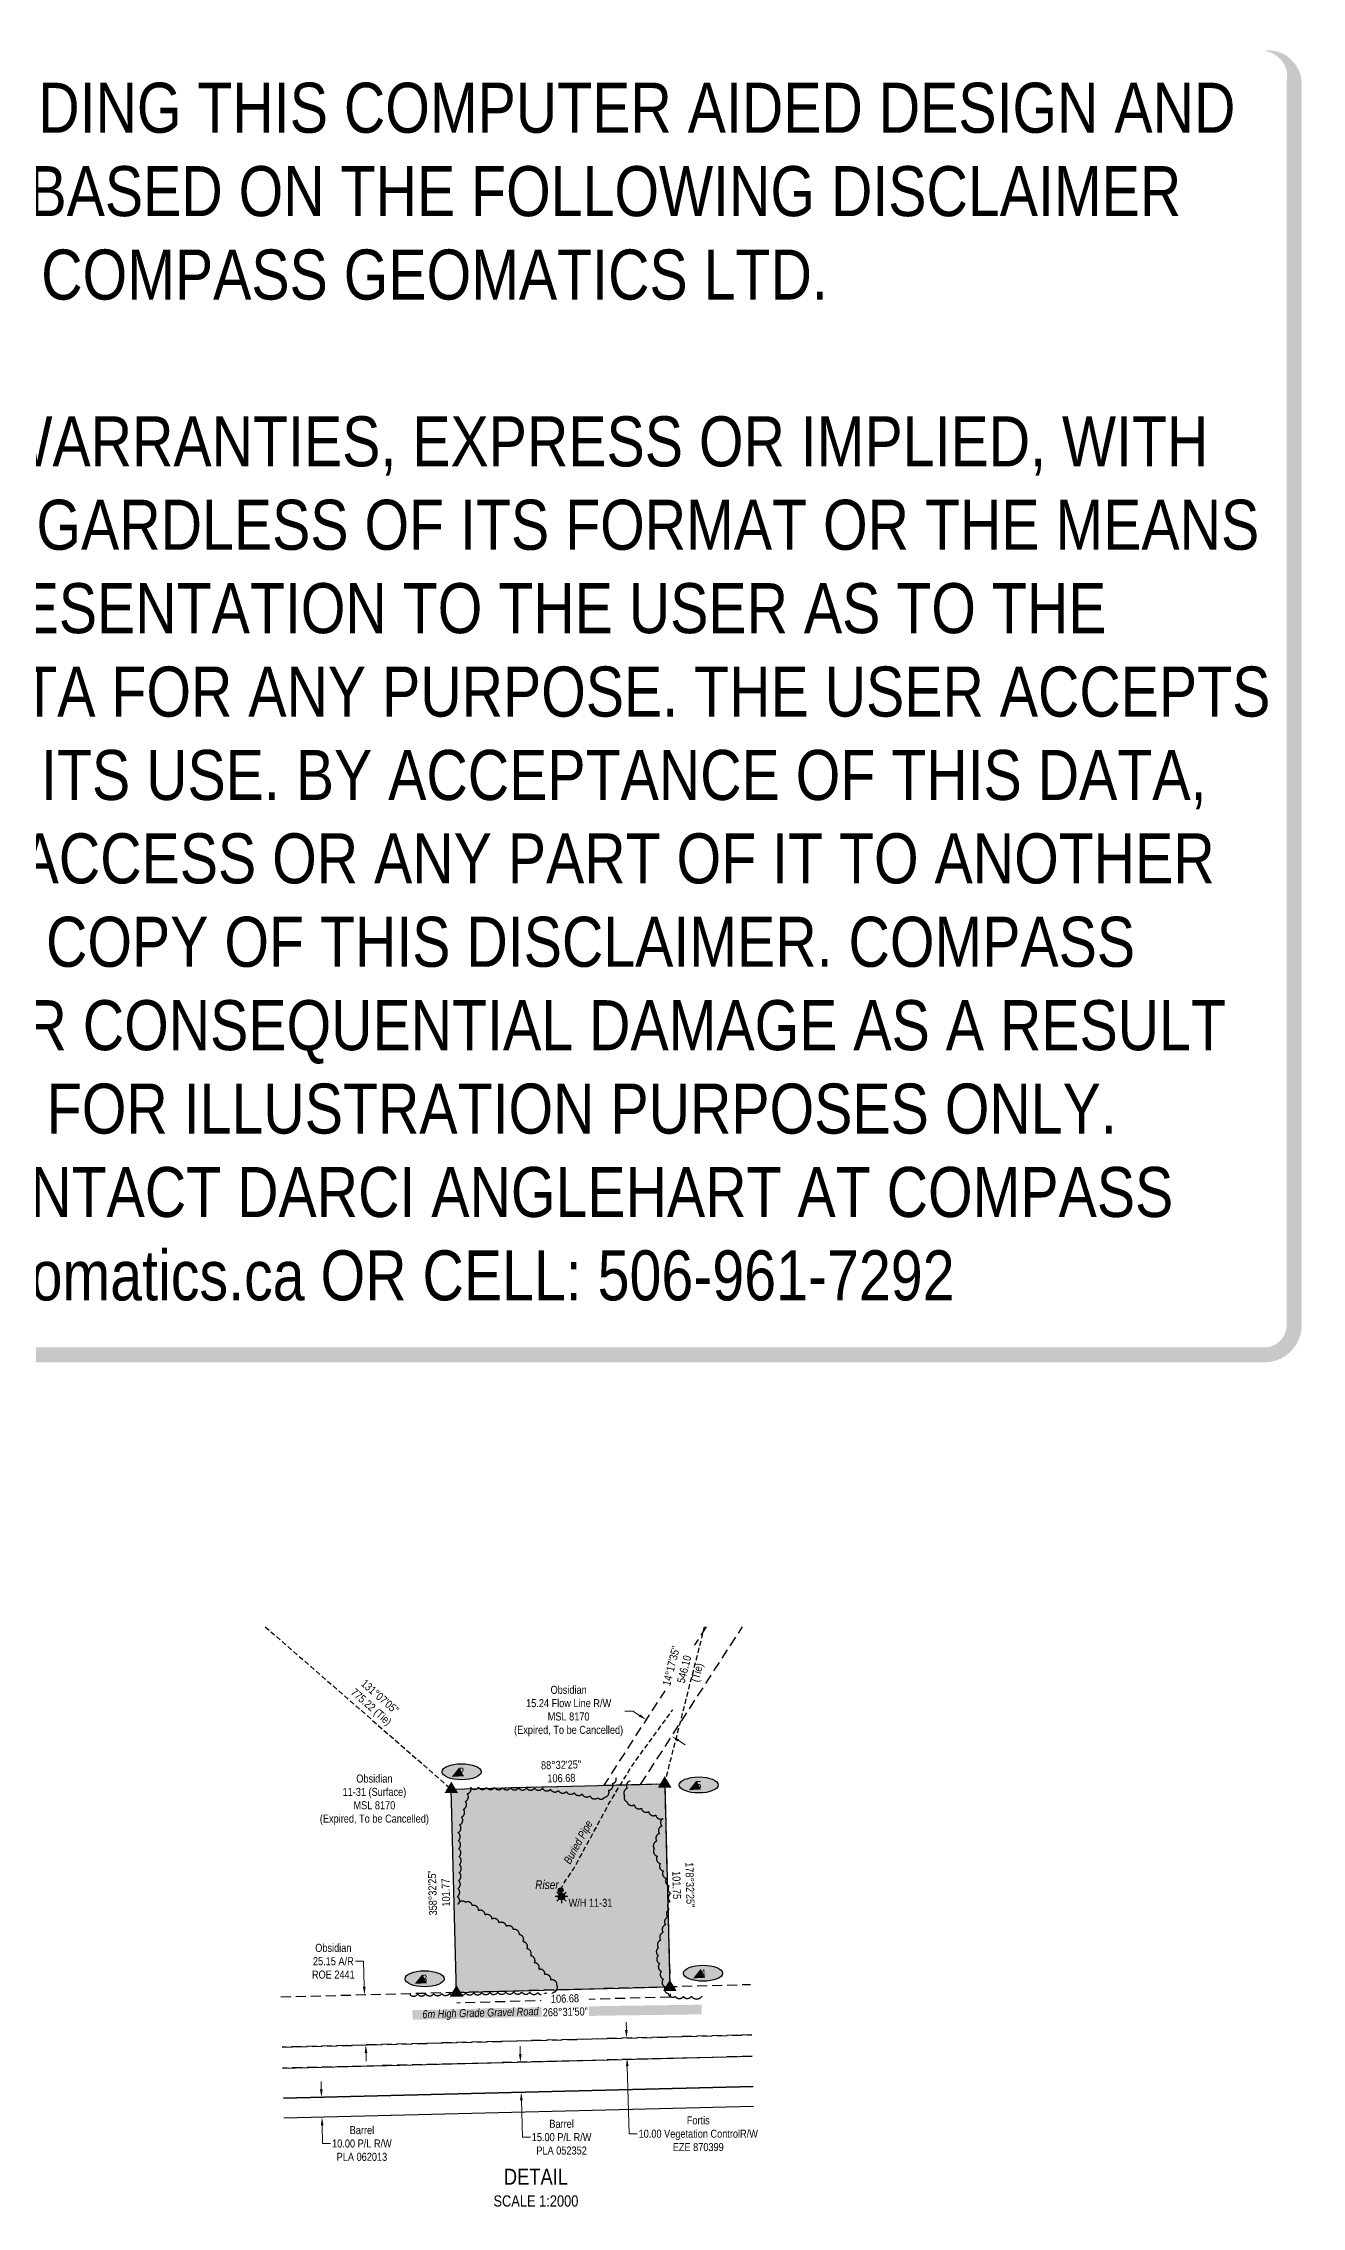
# Model space of a CAD drawing. Extents: x 621087 to 625035, y 5884607 to 5887500.
# Drawn here: x 623463 to 625035, y 5884798 to 5887500 of the extents above; entities that cross this region are included whole.
import ezdxf
from ezdxf.enums import TextEntityAlignment as Align

# ---------------------------------------------------------------- set-up
doc = ezdxf.new("R2010")
doc.units = 0
doc.header["$LTSCALE"] = 5
doc.header["$PDMODE"] = 3
doc.header["$PDSIZE"] = 0.5
for name, pattern in [('0', [1, 1, 0]), ('foc-ACCESSROAD', [3.75, 2.5, -1.25]), ('foc-FLOWLINE', [3.75, 2.5, -1.25]), ('foc-TIELINE', [1.875, 1.25, -0.625]), ('UG_PIPE', [1.875, 1.25, -0.625])]:
    doc.linetypes.add(name, pattern=pattern)
doc.layers.get('Defpoints').update_dxf_attribs({"color": 9})
for name, color, linetype in [('AS-PIPE-UG', 44, 'UG_PIPE'), ('AS-PIPE-UG-T', 44, 'Continuous'), ('AS-ROADS', 254, 'Continuous'), ('AS-SYMBOL', 7, 'Continuous'), ('C-AR', 13, 'foc-ACCESSROAD'), ('C-FLOWLINE', 13, 'foc-FLOWLINE'), ('C-WS', 13, 'foc-ACCESSROAD'), ('C-WS-S', 8, 'Continuous'), ('DETAIL-T', 7, 'Continuous'), ('F-EZE', 190, 'foc-FLOWLINE'), ('F-RW', 190, 'Continuous'), ('L-BD', 7, 'Continuous'), ('L-MON', 1, 'Continuous'), ('L-TIE', 7, 'foc-TIELINE'), ('L-TIE-T', 7, 'Continuous'), ('P-ELEVATION', 7, 'Continuous'), ('P-PROPOSED', 10, 'Continuous'), ('P-PROPOSED-H', 21, 'Continuous'), ('T-BUSH', 110, '0')]:
    doc.layers.add(name, color=color, linetype=linetype)
for name, color, linetype, lineweight in [('C-AR-T', 13, 'Continuous', 9), ('C-WS-T', 13, 'Continuous', 9), ('F-EZE-T', 190, 'Continuous', 9), ('F-RW-T', 190, 'Continuous', 9), ('T-TEXT', 48, 'Continuous', 18)]:
    doc.layers.add(name, color=color, linetype=linetype, lineweight=lineweight)
doc.layers.add('DISCLAIMER', color=7, linetype='Continuous', plot=False)
doc.styles.add('100L', font='ARIALN.TTF', dxfattribs={"height": 11})
doc.styles.add('80', font='ARIALN.TTF', dxfattribs={"height": 10})
doc.styles.add('80CG', font='ARIALN.TTF', dxfattribs={"height": 10})
doc.styles.add('80L', font='ARIALN.TTF', dxfattribs={"height": 10})
doc.styles.get("Standard").update_dxf_attribs({"font": 'ARIALN.TTF'})
doc.dimstyles.new('Compass 5 000', dxfattribs={"dimscale": 5, "dimtxt": 9, "dimasz": 2, "dimexe": 0.2, "dimexo": 0.0625, "dimgap": 0.5, "dimtad": 0, "dimtih": 1, "dimtoh": 1, "dimzin": 0, "dimdsep": 46, "dimtxsty": '80CG', "dimcen": 0.1, "dimse1": 1, "dimse2": 1, "dimclrd": 256, "dimclrt": 256, "dimaunit": 1, "dimadec": 4, "dimazin": 0, "dimtfac": 0.06, "dimtofl": 0, "dimtmove": 0, "dimatfit": 1, "dimfxl": 0.2, "dimtolj": 1, "dimtzin": 0, "dimlwd": -1, "dimarcsym": 0})

# ---------------------------------------------------------------- blocks, each defined once
blk = doc.blocks.new('RISER')
h = blk.add_hatch(color=255)
h.dxf.hatch_style = 1
edge = h.paths.add_edge_path()
edge.add_arc((0, 0), 0.7, 0, 360)
blk.add_hatch(color=13).paths.add_polyline_path([(0.58, -0.15), (-0.58, -0.15, 0.774597)])
at = {"color": 13}
blk.add_line((-0.58, -0.15), (0.58, -0.15), dxfattribs=at)
blk.add_circle((0, 0), 0.6, dxfattribs=at)
blk = doc.blocks.new('*D473')
at = {"layer": 'C-AR-T', "transparency": 16777216}
for p, q in [((623862.9, 5885104.3), (623852.9, 5885104.3)), ((623863.8, 5885072.6), (623862.9, 5885104.3)), ((623866, 5884989.7), (623866.3, 5884979.7))]:
    blk.add_line(p, q, dxfattribs=at)
for points in [[(623865.5, 5885072.6), (623862.1, 5885072.5), (623864.1, 5885062.6)], [(623867.7, 5884989.7), (623864.3, 5884989.6), (623865.7, 5884999.7)]]:
    blk.add_solid(points, dxfattribs=at)
at = {"layer": 'Defpoints', "color": 0, "transparency": 16777216}
for p in [(623860.4, 5885062.5), (623864.1, 5885062.6), (623862.1, 5884999.6)]:
    blk.add_point(p, dxfattribs=at)
at = {"layer": 'C-AR-T', "transparency": 16777216, "insert": (623825.2, 5885104.3), "char_height": 10, "attachment_point": 5, "style": '80CG'}
blk.add_mtext('\\A1;Obsidian\\P25.15 A/R\\PROE 2441', dxfattribs=at)
blk = doc.blocks.new('*D474')
at = {"layer": 'Defpoints', "color": 0, "transparency": 16777216}
for p in [(623807, 5884934.3), (623807.7, 5884909.3), (623811, 5884909.4)]:
    blk.add_point(p, dxfattribs=at)
at = {"layer": 'F-RW-T', "transparency": 16777216}
for p, q in [((623810.1, 5884944.3), (623809.8, 5884954.3)), ((623811.2, 5884899.4), (623811.8, 5884876.6)), ((623811.8, 5884876.6), (623821.8, 5884876.6))]:
    blk.add_line(p, q, dxfattribs=at)
for points in [[(623811.8, 5884944.4), (623808.4, 5884944.3), (623810.4, 5884934.3)], [(623812.9, 5884899.4), (623809.6, 5884899.3), (623811, 5884909.4)]]:
    blk.add_solid(points, dxfattribs=at)
at = {"layer": 'F-RW-T', "transparency": 16777216, "insert": (623860.9, 5884876.6), "char_height": 10, "attachment_point": 5, "style": '80CG'}
blk.add_mtext('\\A1;Barrel\\P10.00 P/L R/W\\PPLA 062013', dxfattribs=at)
blk = doc.blocks.new('*D475')
at = {"layer": 'Defpoints', "color": 0, "transparency": 16777216}
for p in [(624103.8, 5884979.4), (624059.8, 5884940.7), (624104.8, 5884941.8)]:
    blk.add_point(p, dxfattribs=at)
at = {"layer": 'F-RW-T', "transparency": 16777216}
for p, q in [((624058.6, 5884988.2), (624058.4, 5884998.2)), ((624060.1, 5884930.7), (624061.3, 5884884.5)), ((624061.3, 5884884.5), (624071.3, 5884884.5))]:
    blk.add_line(p, q, dxfattribs=at)
for points in [[(624060.3, 5884988.3), (624057, 5884988.2), (624058.9, 5884978.2)], [(624061.7, 5884930.7), (624058.4, 5884930.6), (624059.8, 5884940.7)]]:
    blk.add_solid(points, dxfattribs=at)
at = {"layer": 'F-RW-T', "transparency": 16777216, "insert": (624110.3, 5884884.5), "char_height": 10, "attachment_point": 5, "style": '80CG'}
blk.add_mtext('\\A1;Barrel\\P15.00 P/L R/W\\PPLA 052352', dxfattribs=at)
blk = doc.blocks.new('*D476')
at = {"layer": 'Defpoints', "color": 0, "transparency": 16777216}
for p in [(624208.8, 5885008.8), (624192.1, 5884983.2), (624209.4, 5884983.7)]:
    blk.add_point(p, dxfattribs=at)
at = {"layer": 'F-EZE-T', "transparency": 16777216}
for p, q in [((624191.2, 5885018.3), (624190.9, 5885028.3)), ((624192.4, 5884973.2), (624194.6, 5884888.8)), ((624194.6, 5884888.8), (624204.6, 5884888.8))]:
    blk.add_line(p, q, dxfattribs=at)
for points in [[(624192.8, 5885018.4), (624189.5, 5885018.3), (624191.4, 5885008.3)], [(624194, 5884973.3), (624190.7, 5884973.2), (624192.1, 5884983.2)]]:
    blk.add_solid(points, dxfattribs=at)
at = {"layer": 'F-EZE-T', "transparency": 16777216, "insert": (624281, 5884888.8), "char_height": 10, "attachment_point": 5, "style": '80CG'}
blk.add_mtext('\\A1;Fortis\\P10.00 Vegetation ControlR/W\\PEZE 870399', dxfattribs=at)
blk = doc.blocks.new('GAS')
h = blk.add_hatch(color=255)
h.dxf.hatch_style = 1
edge = h.paths.add_edge_path()
edge.add_arc((0, 0), 0.9, 0, 360)
for p, q in [((-0.81, 0), (-1.62, 0)), ((-0.57, 0.57), (-1.14, 1.14)), ((0, 0.81), (0, 1.62)), ((0.57, 0.57), (1.14, 1.14)), ((1.62, 0), (0.81, 0)), ((-0.57, -0.57), (-1.14, -1.14)), ((0, -0.81), (0, -1.62)), ((1.14, -1.14), (0.57, -0.57))]:
    blk.add_line(p, q)
blk.add_circle((0, 0), 0.8)
blk = doc.blocks.new('TRIA')
blk.add_hatch(color=255).paths.add_polyline_path([(-0.04, 1.52), (-1.47, -0.87), (1.39, -0.87)])
blk = doc.blocks.new('Hybrid_EC')
at = {"color": 251}
for points in [[(-1.3, -0.74), (0, 1.42), (1.3, -0.74)], [(0.47, -0.26), (0, 0.53), (-0.47, -0.26)]]:
    blk.add_lwpolyline(points, close=True, dxfattribs=at)
at = {"layer": 'Defpoints'}
blk.add_circle((0, 0), 0.05, dxfattribs=at)
at = {"xscale": 1.2, "yscale": 1.2, "zscale": 1.2}
blk.add_blockref('TRIA', (0.05, 0.06), dxfattribs=at)
blk = doc.blocks.new('we')
at = {"layer": 'P-ELEVATION'}
h = blk.add_hatch(color=111, dxfattribs=at)
h.dxf.hatch_style = 1
edge = h.paths.add_edge_path()
edge.add_ellipse((0, 0), major_axis=(-24.4, 0), ratio=0.410256, start_angle=0, end_angle=360)
at = {"layer": 'P-ELEVATION', "color": 7, "flags": 128}
blk.add_lwpolyline([(0, 0, 12.5, 0, 0), (-12.4, -6.4, 0, 0, 0)], format="xyseb", dxfattribs=at)
at = {"layer": 'P-ELEVATION', "color": 7}
blk.add_ellipse((0, 0), major_axis=(-24.4, 0), ratio=0.410256, dxfattribs=at)
at = {"layer": 'P-ELEVATION', "style": '80'}
blk.add_attdef('ELEVATION', text='', height=10, dxfattribs=at).set_placement((0, 0), align=Align.MIDDLE_CENTER)
blk = doc.blocks.new('*D505')
at = {"layer": 'C-AR-T', "transparency": 16777216}
for p, q in [((624199.1, 5885416.9), (624189.1, 5885416.9)), ((624207.5, 5885411.5), (624199.1, 5885416.9)), ((624256.3, 5885380), (624264.7, 5885374.6))]:
    blk.add_line(p, q, dxfattribs=at)
for points in [[(624208.4, 5885412.9), (624206.6, 5885410.1), (624215.9, 5885406.1)], [(624257.2, 5885381.4), (624255.4, 5885378.6), (624247.9, 5885385.4)]]:
    blk.add_solid(points, dxfattribs=at)
at = {"layer": 'Defpoints', "color": 0, "transparency": 16777216}
for p in [(624214.9, 5885404.6), (624215.9, 5885406.1), (624246.9, 5885383.9)]:
    blk.add_point(p, dxfattribs=at)
at = {"layer": 'C-AR-T', "transparency": 16777216, "insert": (624119.1, 5885416.9), "char_height": 10, "attachment_point": 5, "style": '80CG'}
blk.add_mtext('\\A1;Obsidian\\P15.24 Flow Line R/W\\PMSL 8170\\P(Expired, To be Cancelled)', dxfattribs=at)
blk = doc.blocks.new('Disclaimer_Legal')
at = {"layer": 'DISCLAIMER', "color": 254, "flags": 128}
blk.add_lwpolyline([(-3612.9, -1104.6, 37.5, 37.5, 0), (4096.1, -1104.6, 37.5, 37.5, 0.414214), (4171.1, -1029.6, 37.5, 37.5, 0), (4171.1, 2078.7, 37.5, 0, 0.414214), (4096.1, 2153.7, 0, 0, 0), (-3612.9, 2153.7, 0, 0, 0.414214), (-3687.9, 2078.7, 0, 0, 0), (-3687.9, -1029.6, 0, 37.5, 0.414214)], format="xyseb", close=True, dxfattribs=at)
at = {"layer": 'DISCLAIMER', "color": 254, "insert": (241.6, 533.9), "char_height": 125, "width": 7717.568, "attachment_point": 5, "style": '80'}
blk.add_mtext('NOTICE TO THE CORPORATION, PERSON &/OR PERSONS REGARDING THIS COMPUTER AIDED DESIGN AND DRAFTING (CADD) FILES. ACCEPTANCE OF THE CADD DATA IS BASED ON THE FOLLOWING DISCLAIMER WHICH COVERS ALL CADD DATA RECIEVED FROM COMPASS GEOMATICS LTD.\\P{\\fArial Narrow|b1|i0|c0|p34;DISCLAIMER}\\PCOMPASS GEOMATICS LTD. MAKES NO REPRESENTATION OR WARRANTIES, EXPRESS OR IMPLIED, WITH RESPECT TO THE REUSE OF THE DATA PROVIDED HEREWITH, REGARDLESS OF ITS FORMAT OR THE MEANS OF ITS TRANSMISSION. THERE IS NO GUARANTEE OR REPRESENTATION TO THE USER AS TO THE ACCURACY, CURRENCY, SUITABILITY OR RELIABILITY OF THIS DATA FOR ANY PURPOSE. THE USER ACCEPTS THE DATA "AS IS", AND ASSUMES ALL RISKS ASSOCIATED WITH ITS USE. BY ACCEPTANCE OF THIS DATA, THE USER AGREES NOT TO TRANSMIT THIS DATA OR PROVIDE ACCESS OR ANY PART OF IT TO ANOTHER PARTY UNLESS THE USER SHALL INCLUDE WITH THE DATA A COPY OF THIS DISCLAIMER. COMPASS GEOMATICS LTD. ASSUMES NO RESPONSIBILITY FOR ACTUAL OR CONSEQUENTIAL DAMAGE AS A RESULT OF ANY USER\'S RELIANCE ON THIS DATA. THIS CADD FILE IS FOR ILLUSTRATION PURPOSES ONLY.\\PIF YOU REQUIRE MORE ACCURATE INFORMATION, PLEASE CONTACT DARCI ANGLEHART AT COMPASS GEOMATICS LTD. VIA EMAIL: darci.anglehart@compassgeomatics.ca OR CELL: 506-961-7292', dxfattribs=at)

msp = doc.modelspace()

# ---------------------------------------------------------------- hatches: boundary and pattern name
at = {"layer": 'P-PROPOSED-H'}
h = msp.add_hatch(color=256, dxfattribs=at)
h.dxf.hatch_style = 1
h.paths.add_polyline_path([(623979.021, 5885065.038), (623972.543, 5885319.294), (624239.062, 5885326.083), (624245.538, 5885071.877)])

# ---------------------------------------------------------------- linework, layer by layer
at = {"layer": 'AS-PIPE-UG', "flags": 128}
msp.add_lwpolyline([(624109.116, 5885193.266), (624113.489, 5885202.418), (624125.109, 5885219.331), (624141.479, 5885249.293), (624169.839, 5885301.801), (624198.269, 5885348.488), (624244.511, 5885412.091), (624249.197, 5885418.536)], dxfattribs=at)
at = {"layer": 'AS-ROADS', "const_width": 11.996, "flags": 128}
msp.add_lwpolyline([(623924.061, 5885037.236), (623963.066, 5885037.931), (624028.339, 5885039.716), (624114.009, 5885041.421), (624178.656, 5885042.558), (624226.539, 5885043.238), (624285.339, 5885044.028)], dxfattribs=at)
at = {"layer": 'C-AR'}
for points in [[(623759.627, 5885059.801), (623975.621, 5885065.532), (624242.228, 5885072.612), (624346.22, 5885075.376)], [(624347.815, 5885012.481), (623761.222, 5884996.913)]]:
    msp.add_lwpolyline(points, dxfattribs=at)
at = {"layer": 'C-FLOWLINE'}
msp.add_lwpolyline([(624290.901, 5885522.178), (624162.914, 5885324.143), (624209.022, 5885325.318), (624336.25, 5885522.178)], dxfattribs=at)
at = {"layer": 'C-WS'}
msp.add_lwpolyline([(623972.543, 5885319.294), (624239.062, 5885326.083), (624246.07, 5885059.562), (623979.411, 5885052.101)], dxfattribs=at)
at = {"layer": 'F-EZE'}
for points in [[(623761.222, 5884996.913), (624347.815, 5885012.481)], [(624348.498, 5884985.542), (623761.885, 5884970.756)]]:
    msp.add_lwpolyline(points, dxfattribs=at)
at = {"layer": 'F-RW'}
for points in [[(623761.885, 5884970.756), (624348.498, 5884985.542)], [(623762.839, 5884933.14), (624349.45, 5884948.013)], [(624349.45, 5884948.013), (623762.839, 5884933.14)], [(624350.083, 5884923.025), (623763.473, 5884908.15)]]:
    msp.add_lwpolyline(points, dxfattribs=at)
at = {"layer": 'L-TIE'}
msp.add_line((623740.126, 5885522.178), (623972.543, 5885319.294), dxfattribs=at)
at = {"layer": 'P-PROPOSED'}
msp.add_lwpolyline([(623979.021, 5885065.038), (623972.543, 5885319.294), (624239.062, 5885326.083), (624245.538, 5885071.877)], close=True, dxfattribs=at)
at = {"layer": 'T-BUSH', "flags": 128}
for points in [[(623920.589, 5885063.162, 0.52056705), (623930.583, 5885063.378, 0.52056705), (623940.577, 5885063.595, 0.52056705), (623950.571, 5885063.812, 0.52056705), (623960.565, 5885064.029, 0.52056705), (623970.559, 5885064.246, 0.52056705), (623980.553, 5885064.462, 0.52056705), (623990.547, 5885064.679, 0.52056705), (624000.542, 5885064.896, 0.52056705), (624010.536, 5885065.113, 0.52056705), (624020.53, 5885065.33, 0.52056705), (624030.524, 5885065.546, 0.52056705), (624040.518, 5885065.763, 0.52056705), (624050.512, 5885065.98, 0.52056705), (624060.505, 5885065.841, 0.52056705), (624070.498, 5885065.571, 0.52056705), (624080.491, 5885065.301, 0.52056705), (624090.484, 5885065.031, 0.52056705), (624099.993, 5885065.596, 0.52056705), (624104.516, 5885074.363, 0.52056705), (624097.015, 5885080.971, 0.52056705), (624089.515, 5885087.579, 0.52056705), (624082.014, 5885094.187, 0.52056705), (624076.443, 5885102.338, 0.52056705), (624071.724, 5885111.151, 0.52056705), (624067.005, 5885119.964, 0.52056705), (624062.286, 5885128.776, 0.52056705), (624057.567, 5885137.589, 0.52056705), (624050.313, 5885143.723, 0.52056705), (624041.256, 5885147.954, 0.52056705), (624032.199, 5885152.185, 0.52056705), (624023.485, 5885157.07, 0.52056705), (624014.854, 5885162.114, 0.52056705), (624006.515, 5885167.584, 0.52056705), (623998.715, 5885173.835, 0.52056705), (623990.529, 5885177.885, 0.52056705), (623981.021, 5885175.725, 0.52056705), (623980.054, 5885185.16, 0.52056705), (623980.834, 5885195.126, 0.52056705), (623981.614, 5885205.092, 0.52056705), (623982.394, 5885215.058, 0.52056705), (623982.543, 5885225.036, 0.52056705), (623982.134, 5885235.024, 0.52056705), (623981.725, 5885245.012, 0.52056705), (623981.316, 5885255, 0.52056705), (623980.907, 5885264.988, 0.52056705), (623983.043, 5885274.736, 0.52056705), (623985.355, 5885284.461, 0.52056705), (623987.666, 5885294.187, 0.52056705), (623989.978, 5885303.912, 0.52056705), (623992.29, 5885313.638, 0.52056705), (623996.611, 5885321.742, 0.52056705), (624006.606, 5885321.592, 0.52056705), (624016.602, 5885321.442, 0.52056705), (624026.597, 5885321.291, 0.52056705), (624036.592, 5885321.141, 0.52056705), (624046.588, 5885320.991, 0.52056705), (624056.583, 5885320.84, 0.52056705), (624066.578, 5885320.69, 0.52056705), (624076.574, 5885320.54, 0.52056705), (624086.569, 5885320.389, 0.52056705), (624096.469, 5885319.033, 0.52056705), (624106.364, 5885317.612, 0.52056705), (624116.259, 5885316.191, 0.52056705), (624126.154, 5885314.77, 0.52056705), (624136.036, 5885313.278, 0.52056705), (624145.761, 5885310.963, 0.52056705), (624155.485, 5885308.647, 0.52056705), (624163.955, 5885309.255, 0.52056705), (624168.978, 5885317.898, 0.52056705), (624174.001, 5885326.541, 0.52056705), (624178.071, 5885333.545, 0.52056705)], [(624195.837, 5885329.568, 0.52056705), (624192.445, 5885320.165, 0.52056705), (624189.052, 5885310.762, 0.52056705), (624191.861, 5885303.93, 0.52056705), (624200.912, 5885299.687, 0.52056705), (624209.963, 5885295.443, 0.52056705), (624219.014, 5885291.199, 0.52056705), (624228.065, 5885286.956, 0.52056705), (624237.046, 5885282.595, 0.52056705), (624235.741, 5885273.248, 0.52056705), (624232.488, 5885263.795, 0.52056705), (624229.236, 5885254.343, 0.52056705), (624226.058, 5885244.892, 0.52056705), (624229.824, 5885235.632, 0.52056705), (624233.589, 5885226.372, 0.52056705), (624237.354, 5885217.112, 0.52056705), (624241.12, 5885207.852, 0.52056705), (624244.885, 5885198.591, 0.52056705), (624246.765, 5885189.035, 0.52056705), (624245.71, 5885179.095, 0.52056705), (624244.654, 5885169.154, 0.52056705), (624243.108, 5885159.313, 0.52056705), (624240.142, 5885149.767, 0.52056705), (624237.176, 5885140.22, 0.52056705), (624234.211, 5885130.674, 0.52056705), (624231.245, 5885121.128, 0.52056705), (624231.075, 5885111.385, 0.52056705), (624232.682, 5885101.519, 0.52056705), (624234.967, 5885091.791, 0.52056705), (624237.348, 5885082.082, 0.52056705), (624239.576, 5885072.343, 0.52056705), (624243.351, 5885064.101, 0.52056705), (624252.425, 5885060.291, 0.52056705), (624262.421, 5885060.401, 0.52056705), (624272.417, 5885060.512, 0.52056705), (624285.593, 5885060.657, 0.52056705)]]:
    msp.add_lwpolyline(points, format="xyb", dxfattribs=at)

# ---------------------------------------------------------------- block references
at = {"layer": 'AS-SYMBOL', "xscale": 4.998223250000005, "yscale": 4.998223250000005, "zscale": 4.998223250000005}
msp.add_blockref('RISER', (624109.114, 5885192.951), dxfattribs=at)
at = {"layer": 'C-WS-S', "color": 4, "xscale": 4.998223250000002, "yscale": 4.998223250000002, "zscale": 4.998223250000002}
msp.add_blockref('GAS', (624110.177, 5885185.062), dxfattribs=at)
at = {"layer": 'DISCLAIMER', "color": 4, "xscale": 0.5, "yscale": 0.5, "zscale": 0.5}
msp.add_blockref('Disclaimer_Legal', (622939.893, 5886414.031), dxfattribs=at)
at = {"layer": 'L-BD', "color": 4, "xscale": 0.99964465, "yscale": 0.99964465, "zscale": 0.99964465}
for p, values in [((623985.358, 5885341.019), {'ELEVATION': '2'}), ((624281.642, 5885324.509), {'ELEVATION': '5'}), ((623939.184, 5885082.49), {'ELEVATION': '3'}), ((624286.965, 5885089.3), {'ELEVATION': '4'})]:
    msp.add_blockref('we', p, dxfattribs=at).add_auto_attribs(values)
at = {"layer": 'L-MON', "color": 4, "xscale": 4.998223250000001, "yscale": 4.998223250000001, "zscale": 4.998223250000001}
for p in [(623972.543, 5885319.294), (624239.062, 5885326.083), (623979.021, 5885065.038), (624245.538, 5885071.877)]:
    msp.add_blockref('Hybrid_EC', p, dxfattribs=at)

# ---------------------------------------------------------------- texts
at = {"layer": 'AS-PIPE-UG-T', "insert": (624111.936, 5885228.899), "char_height": 10, "attachment_point": 1, "rotation": 61.350031, "style": '80L'}
msp.add_mtext_dynamic_manual_height_columns('\\pi0.74159;{\\fArial Narrow|b0|i1|c0|p34;Buried Pipe}', width=59.9211, gutter_width=50, heights=[0], dxfattribs=at)
at = {"layer": 'C-WS-T', "insert": (623876.457, 5885306.002), "char_height": 9.99645, "width": 197.48738, "attachment_point": 5, "style": '80CG'}
msp.add_mtext('\\A1;Obsidian\\P11-31 (Surface)\\PMSL 8170\\P(Expired, To be Cancelled)', dxfattribs=at)
at = {"layer": 'C-WS-T', "insert": (624119.011, 5885182.308), "char_height": 9.9964, "attachment_point": 1, "style": '80L'}
msp.add_mtext_dynamic_manual_height_columns('W/H 11-31', width=75.86523, gutter_width=50, heights=[0], dxfattribs=at)
at = {"layer": 'DETAIL-T', "color": 3, "insert": (624078.247, 5884821.422), "char_height": 19.99289, "width": 116.93333, "attachment_point": 5, "style": '80CG'}
msp.add_mtext('DETAIL\\P{\\H0.7x;SCALE 1:2000}', dxfattribs=at)
at = {"layer": 'L-BD', "color": 4, "insert": (624275.695, 5885199.991), "char_height": 9.99645, "width": 64.02346, "attachment_point": 2, "rotation": 271.459324}
msp.add_mtext('178°32\'25" 101.75', dxfattribs=at)
at = {"layer": 'L-TIE-T', "insert": (623886.871, 5885438.559), "char_height": 9.99645, "width": 61.66876, "attachment_point": 2, "rotation": 318.8813, "style": '80L'}
msp.add_mtext("131°07'05'' 775.22 (Tie)", dxfattribs=at)
at = {"layer": 'T-TEXT', "insert": (624077.332, 5885205.498), "char_height": 10.99609, "attachment_point": 1, "style": '100L'}
msp.add_mtext_dynamic_manual_height_columns('{\\fArial Narrow|b0|i1|c0|p34;Riser}', width=16.43019, gutter_width=55, heights=[0], dxfattribs=at)

# ---------------------------------------------------------------- dimensions: what is measured, and where the dimension line sits
at = {"layer": 'C-AR-T', "color": 4}
dim = msp.add_linear_dim(base=(623864.053, 5885062.571), p1=(623862.058, 5884999.589), p2=(623860.389, 5885062.474), angle=91.519908, text='Obsidian\\P25.15 A/R\\PROE 2441', dimstyle='Compass 5 000', dxfattribs=at)
dim.commit()
dim.dimension.update_dxf_attribs({"geometry": '*D473', "text_midpoint": (623825.2, 5885104.314), "dimtype": 161})
at = {"layer": 'F-EZE-T', "color": 4}
dim = msp.add_linear_dim(base=(624192.102, 5884983.212), p1=(624208.762, 5885008.79), p2=(624209.439, 5884983.679), angle=271.544568, text='Fortis\\P10.00 Vegetation ControlR/W\\PEZE 870399', dimstyle='Compass 5 000', dxfattribs=at)
dim.commit()
dim.dimension.update_dxf_attribs({"geometry": '*D476', "text_midpoint": (624280.988, 5884888.779), "dimtype": 161})
at = {"layer": 'F-RW-T', "color": 4}
for base, p1, p2, angle, text, picture, middle in [((624059.827, 5884940.67), (624103.829, 5884979.375), (624104.781, 5884941.81), 271.452425, 'Barrel\\P15.00 P/L R/W\\PPLA 052352', '*D475', (624110.337, 5884884.497)), ((623810.986, 5884909.355), (623807.046, 5884934.261), (623807.679, 5884909.271), 271.452593, 'Barrel\\P10.00 P/L R/W\\PPLA 062013', '*D474', (623860.901, 5884876.641))]:
    dim = msp.add_linear_dim(base=base, p1=p1, p2=p2, angle=angle, text=text, dimstyle='Compass 5 000', dxfattribs=at)
    dim.commit()
    dim.dimension.update_dxf_attribs({"geometry": picture, "text_midpoint": middle, "dimtype": 161})

# ---------------------------------------------------------------- next in the draw order: texts
at = {"layer": 'L-BD', "color": 4, "insert": (624109.486, 5885354.698), "char_height": 9.9964, "width": 28.19366, "attachment_point": 2, "rotation": 1.4593, "style": '80L', "bg_fill": 3, "box_fill_scale": 1.15, "bg_fill_color": 256, "bg_fill_true_color": 256, "bg_fill_transparency": 0}
msp.add_mtext('88°32\'25"\\P106.68', dxfattribs=at)
at = {"layer": 'L-BD', "color": 4, "char_height": 9.99645, "attachment_point": 2, "bg_fill": 3, "box_fill_scale": 1.15, "bg_fill_color": 256, "bg_fill_true_color": 256, "bg_fill_transparency": 0}
for s, insert, width, rotation in [('358°32\'25" 101.77', (623944.022, 5885189.547), 64.02342, 91.459305), ('106.68\\P268°31\'50" ', (624114.412, 5885062.739), 55.98733, 1.470016)]:
    msp.add_mtext(s, dxfattribs=dict(at, insert=insert, width=width, rotation=rotation))
at = {"layer": 'L-TIE-T', "insert": (624242.337, 5885474.522), "char_height": 9.99645, "width": 61.1492, "attachment_point": 2, "rotation": 75.707, "style": '80L', "bg_fill": 3, "box_fill_scale": 1.15, "bg_fill_color": 256, "bg_fill_true_color": 256, "bg_fill_transparency": 0}
msp.add_mtext("14°17'35'' 546.10 (Tie)", dxfattribs=at)

# ---------------------------------------------------------------- next in the draw order: linework, layer by layer
at = {"layer": 'L-TIE'}
msp.add_line((624239.062, 5885326.083), (624289.021, 5885522.178), dxfattribs=at)

# ---------------------------------------------------------------- next in the draw order: texts
at = {"layer": 'T-TEXT', "insert": (623936.344, 5885043.106), "char_height": 9.99645, "attachment_point": 1, "rotation": 1.520236, "style": '80L'}
msp.add_mtext_dynamic_manual_height_columns('{\\fArial Narrow|b0|i1|c0|p34;6m High Grade Gravel Road}', width=146.42813, gutter_width=50, heights=[0], dxfattribs=at)

# ---------------------------------------------------------------- next in the draw order: dimensions: what is measured, and where the dimension line sits
at = {"layer": 'C-AR-T', "color": 4}
dim = msp.add_aligned_dim(p1=(624246.868, 5885383.877), p2=(624214.88, 5885404.55), distance=-1.827, text='Obsidian\\P15.24 Flow Line R/W\\PMSL 8170\\P(Expired, To be Cancelled)', dimstyle='Compass 5 000', dxfattribs=at)
dim.commit()
dim.dimension.update_dxf_attribs({"geometry": '*D505', "text_midpoint": (624119.136, 5885416.941)})

doc.saveas('drawing.dxf')
